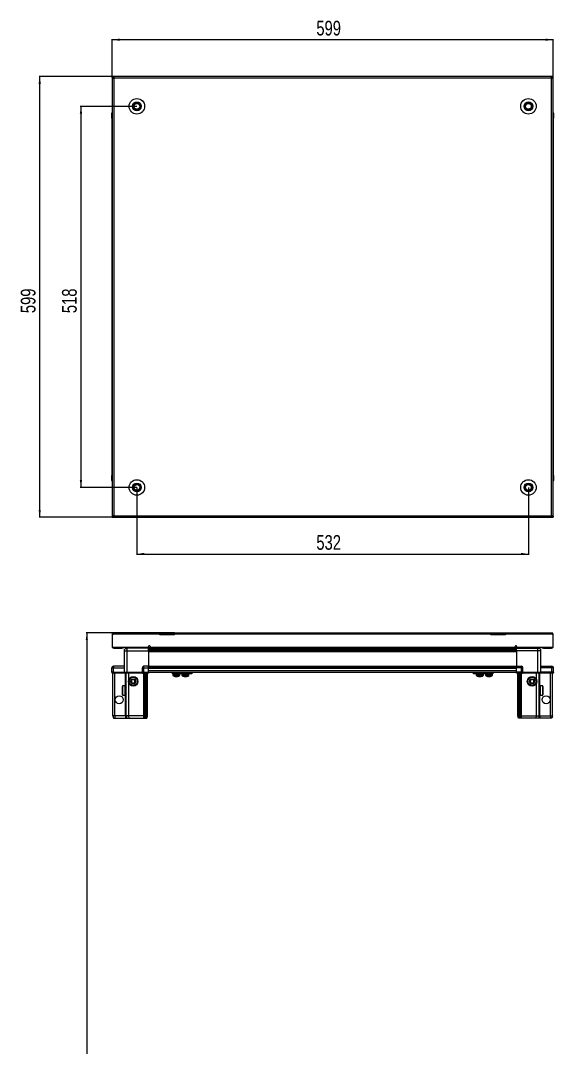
# Model space of a CAD drawing. Header units: millimetres. Extents: x 899 to 4514, y -976 to 1923.
# Drawn here: x 899 to 1623, y 474 to 1870 of the extents above; entities that cross this region are included whole.
import ezdxf

# ---------------------------------------------------------------- set-up
doc = ezdxf.new("R2010")
doc.units = ezdxf.units.MM
doc.layers.add('FORMAT', color=7, linetype='Continuous')
doc.styles.add('SLDTEXTSTYLE0', font='TXT', dxfattribs={"width": 0.75})
doc.dimstyles.new('SLDDIMSTYLE0', dxfattribs={"dimtxt": 20, "dimasz": 10, "dimexe": 0, "dimexo": 0.0625, "dimgap": 5, "dimtad": 2, "dimdec": 1, "dimrnd": 1e-09, "dimzin": 12, "dimdsep": 46, "dimtxsty": 'SLDTEXTSTYLE0', "dimsah": 1, "dimcen": 0.09, "dimadec": 0, "dimazin": 3, "dimtfac": 1, "dimtofl": 0, "dimtmove": 0, "dimatfit": 3, "dimfxl": 0, "dimfrac": 2, "dimtolj": 1, "dimtzin": 12, "dimarcsym": 0})

# ---------------------------------------------------------------- blocks, each defined once
blk = doc.blocks.new('_D')
at = {"layer": 'FORMAT'}
for p, q in [((1024, 1793.4), (924.5, 1793.4)), ((925.5, 1194.4), (925.5, 1793.4)), ((1024, 1194.4), (924.5, 1194.4))]:
    blk.add_line(p, q, dxfattribs=at)
for points in [[(925.5, 1793.4), (923.9, 1783.4), (927, 1783.4)], [(925.5, 1194.4), (927, 1204.4), (923.9, 1204.4)]]:
    blk.add_solid(points, dxfattribs=at)
at = {"layer": 'FORMAT', "insert": (899.7, 1471.8), "char_height": 20, "attachment_point": 1, "rotation": 90, "style": 'SLDTEXTSTYLE0'}
blk.add_mtext('599', dxfattribs=at)
blk = doc.blocks.new('_D_1')
at = {"layer": 'FORMAT'}
for p, q in [((1024, 1793.4), (1024, 1844.4)), ((1623, 1843.4), (1024, 1843.4)), ((1623, 1793.4), (1623, 1844.4))]:
    blk.add_line(p, q, dxfattribs=at)
for points in [[(1024, 1843.4), (1034, 1841.9), (1034, 1845)], [(1623, 1843.4), (1613, 1845), (1613, 1841.9)]]:
    blk.add_solid(points, dxfattribs=at)
at = {"layer": 'FORMAT', "insert": (1301.3, 1869.2), "char_height": 20, "attachment_point": 1, "style": 'SLDTEXTSTYLE0'}
blk.add_mtext('599', dxfattribs=at)
blk = doc.blocks.new('_D_2')
at = {"layer": 'FORMAT'}
for p, q in [((1057.5, 1234.9), (1057.5, 1143.4)), ((1589.5, 1234.9), (1589.5, 1143.4)), ((1057.5, 1144.4), (1589.5, 1144.4))]:
    blk.add_line(p, q, dxfattribs=at)
for points in [[(1057.5, 1144.4), (1067.5, 1142.9), (1067.5, 1146)], [(1589.5, 1144.4), (1579.5, 1146), (1579.5, 1142.9)]]:
    blk.add_solid(points, dxfattribs=at)
at = {"layer": 'FORMAT', "insert": (1301.3, 1170.2), "char_height": 20, "attachment_point": 1, "style": 'SLDTEXTSTYLE0'}
blk.add_mtext('532', dxfattribs=at)
blk = doc.blocks.new('_D_3')
at = {"layer": 'FORMAT'}
for p, q in [((1057.5, 1752.9), (980.5, 1752.9)), ((981.5, 1752.9), (981.5, 1234.9)), ((1057.5, 1234.9), (980.5, 1234.9))]:
    blk.add_line(p, q, dxfattribs=at)
for points in [[(981.5, 1752.9), (979.9, 1742.9), (983, 1742.9)], [(981.5, 1234.9), (983, 1244.9), (979.9, 1244.9)]]:
    blk.add_solid(points, dxfattribs=at)
at = {"layer": 'FORMAT', "insert": (955.7, 1471.8), "char_height": 20, "attachment_point": 1, "rotation": 90, "style": 'SLDTEXTSTYLE0'}
blk.add_mtext('518', dxfattribs=at)
blk = doc.blocks.new('_D_8')
at = {"layer": 'FORMAT'}
for p, q in [((1108.5, 1037.4), (988.5, 1037.4)), ((989.5, 1037.4), (989.5, -969.3)), ((1026.1, -969.3), (988.5, -969.3))]:
    blk.add_line(p, q, dxfattribs=at)
for points in [[(989.5, 1037.4), (987.9, 1027.4), (991, 1027.4)], [(989.5, -969.3), (991, -959.3), (987.9, -959.3)]]:
    blk.add_solid(points, dxfattribs=at)
at = {"layer": 'FORMAT', "insert": (963.7, -6.6), "char_height": 20, "attachment_point": 1, "rotation": 90, "style": 'SLDTEXTSTYLE0'}
blk.add_mtext('2006,7', dxfattribs=at)

msp = doc.modelspace()

# ---------------------------------------------------------------- linework, layer by layer
at = {"color": 7, "linetype": 'Continuous', "lineweight": 25}
for p, q in [((1023.97, 1791.93), (1023.97, 1793.43)), ((1026.07, 1793.43), (1023.97, 1793.43)), ((1023.97, 1791.93), (1026.07, 1791.93)), ((1023.97, 1791.93), (1023.97, 1791.33)), ((1023.97, 1791.33), (1023.97, 1196.53)), ((1023.97, 1791.33), (1026.07, 1791.33)), ((1026.07, 1793.43), (1026.07, 1791.33)), ((1620.87, 1793.43), (1026.07, 1793.43)), ((1620.87, 1791.33), (1620.87, 1793.43)), ((1622.97, 1793.43), (1620.87, 1793.43)), ((1620.87, 1791.93), (1622.97, 1791.93)), ((1620.87, 1791.33), (1622.97, 1791.33)), ((1622.97, 1791.93), (1622.97, 1793.43)), ((1622.97, 1791.33), (1622.97, 1791.93)), ((1622.97, 1196.53), (1622.97, 1791.33)), ((1622.97, 1744.76), (1622.97, 1744.76)), ((1023.47, 1743.43), (1023.47, 1736.93)), ((1023.47, 1736.93), (1023.47, 1743.43)), ((1023.47, 1736.93), (1023.47, 1736.93)), ((1023.97, 1736.93), (1023.47, 1736.93)), ((1023.62, 1736.93), (1023.62, 1250.93)), ((1622.97, 1736.93), (1623.47, 1736.93)), ((1623.32, 1250.93), (1623.32, 1736.93)), ((1623.47, 1743.43), (1623.47, 1736.93)), ((1623.47, 1736.93), (1623.47, 1743.43)), ((1623.47, 1736.93), (1623.47, 1736.93)), ((1623.47, 1736.93), (1623.47, 1736.93)), ((1023.47, 1244.43), (1023.47, 1250.93)), ((1023.47, 1250.93), (1023.47, 1250.93)), ((1023.47, 1250.93), (1023.47, 1250.93)), ((1023.47, 1250.93), (1023.47, 1244.43)), ((1023.97, 1250.93), (1023.47, 1250.93)), ((1023.97, 1243.11), (1023.97, 1243.11)), ((1622.97, 1250.93), (1623.47, 1250.93)), ((1623.47, 1250.93), (1623.47, 1250.93)), ((1623.47, 1244.43), (1623.47, 1250.93)), ((1623.47, 1250.93), (1623.47, 1244.43)), ((1026.07, 1196.53), (1023.97, 1196.53)), ((1023.97, 1196.53), (1023.97, 1195.93)), ((1026.07, 1195.93), (1023.97, 1195.93)), ((1023.97, 1195.93), (1023.97, 1194.43)), ((1023.97, 1194.43), (1026.07, 1194.43)), ((1026.07, 1196.53), (1026.07, 1194.43)), ((1026.07, 1194.43), (1620.87, 1194.43)), ((1622.97, 1196.53), (1620.87, 1196.53)), ((1620.87, 1194.43), (1620.87, 1196.53)), ((1622.97, 1195.93), (1620.87, 1195.93)), ((1620.87, 1194.43), (1622.97, 1194.43)), ((1622.97, 1195.93), (1622.97, 1196.53)), ((1622.97, 1195.93), (1622.97, 1194.43)), ((1024.97, 1035.28), (1023.97, 1035.28)), ((1023.97, 1035.28), (1023.97, 1034.38)), ((1024.97, 1034.38), (1023.97, 1034.38)), ((1023.97, 1034.38), (1023.97, 1017.88)), ((1024.97, 1035.28), (1024.97, 1034.38)), ((1025.57, 1037.38), (1088.47, 1037.38)), ((1088.47, 1035.28), (1088.47, 1037.38)), ((1088.47, 1037.38), (1098.47, 1037.38)), ((1098.47, 1035.88), (1088.47, 1035.88)), ((1088.47, 1034.38), (1088.47, 1035.28)), ((1108.47, 1034.38), (1088.47, 1034.38)), ((1098.47, 1037.38), (1108.47, 1037.38)), ((1108.47, 1035.88), (1098.47, 1035.88)), ((1108.47, 1037.38), (1538.47, 1037.38)), ((1108.47, 1037.38), (1108.47, 1035.28)), ((1108.47, 1034.38), (1108.47, 1035.28)), ((1538.47, 1035.28), (1538.47, 1037.38)), ((1538.47, 1037.38), (1548.47, 1037.38)), ((1548.47, 1035.88), (1538.47, 1035.88)), ((1538.47, 1034.38), (1538.47, 1035.28)), ((1558.47, 1034.38), (1538.47, 1034.38)), ((1548.47, 1037.38), (1558.47, 1037.38)), ((1558.47, 1035.88), (1548.47, 1035.88)), ((1558.47, 1037.38), (1621.37, 1037.38)), ((1558.47, 1037.38), (1558.47, 1035.28)), ((1558.47, 1034.38), (1558.47, 1035.28)), ((1621.97, 1035.28), (1621.97, 1034.38)), ((1621.97, 1035.28), (1622.97, 1035.28)), ((1622.97, 1034.38), (1621.97, 1034.38)), ((1622.97, 1034.38), (1622.97, 1035.28)), ((1622.97, 1017.88), (1622.97, 1034.38)), ((1023.97, 1017.88), (1073.47, 1017.88)), ((1026.07, 1016.38), (1036.97, 1016.38)), ((1038.97, 1016.38), (1036.97, 1016.38)), ((1038.97, 1017.88), (1038.97, 1016.38)), ((1040.47, 983.88), (1040.47, 1012.88)), ((1044.22, 1017.88), (1044.22, 1016.38)), ((1073.47, 1016.38), (1044.47, 1016.38)), ((1070.72, 1016.38), (1070.72, 1017.88)), ((1073.32, 1016.38), (1073.32, 1012.88)), ((1073.47, 1017.88), (1073.47, 1018.73)), ((1073.47, 1017.88), (1073.47, 1016.38)), ((1073.47, 1015.73), (1097.35, 1015.73)), ((1573.47, 1013.94), (1073.47, 1013.94)), ((1573.47, 1013.9), (1073.47, 1013.9)), ((1073.47, 1012.88), (1073.47, 991.88)), ((1075.47, 1018.73), (1075.47, 1017.98)), ((1075.47, 1015.88), (1075.47, 1017.98)), ((1075.47, 1015.88), (1571.47, 1015.88)), ((1091.97, 1015.88), (1091.97, 1015.73)), ((1092.13, 1015.88), (1092.13, 1015.73)), ((1092.34, 1015.88), (1092.34, 1015.73)), ((1092.89, 1015.88), (1092.89, 1015.73)), ((1093.3, 1015.88), (1093.3, 1015.73)), ((1094.19, 1015.88), (1094.19, 1015.73)), ((1094.78, 1015.88), (1094.78, 1015.73)), ((1095.92, 1015.88), (1095.92, 1015.73)), ((1096.61, 1015.88), (1096.61, 1015.73)), ((1097.35, 1015.73), (1097.89, 1015.73)), ((1097.89, 1015.88), (1097.89, 1015.73)), ((1097.89, 1015.73), (1098.62, 1015.73)), ((1097.89, 1015.73), (1097.89, 1015.73)), ((1098.08, 1015.88), (1098.08, 1015.73)), ((1098.58, 1015.88), (1098.58, 1015.73)), ((1098.62, 1015.73), (1098.63, 1015.73)), ((1098.63, 1015.88), (1098.63, 1015.73)), ((1098.63, 1015.73), (1099.59, 1015.73)), ((1099.59, 1015.73), (1547.35, 1015.73)), ((1099.92, 1015.88), (1099.92, 1015.73)), ((1099.93, 1015.88), (1099.93, 1015.73)), ((1100.63, 1015.88), (1100.63, 1015.73)), ((1101.8, 1015.88), (1101.8, 1015.73)), ((1102.42, 1015.88), (1102.42, 1015.73)), ((1103.37, 1015.88), (1103.37, 1015.73)), ((1103.82, 1015.88), (1103.82, 1015.73)), ((1104.45, 1015.88), (1104.45, 1015.73)), ((1104.7, 1015.88), (1104.7, 1015.73)), ((1104.94, 1015.88), (1104.94, 1015.73)), ((1104.97, 1015.88), (1104.97, 1015.73)), ((1541.97, 1015.88), (1541.97, 1015.73)), ((1542.08, 1015.88), (1542.08, 1015.73)), ((1542.26, 1015.88), (1542.26, 1015.73)), ((1542.77, 1015.88), (1542.77, 1015.73)), ((1543.16, 1015.88), (1543.16, 1015.73)), ((1544.02, 1015.88), (1544.02, 1015.73)), ((1544.58, 1015.88), (1544.58, 1015.73)), ((1545.7, 1015.88), (1545.7, 1015.73)), ((1546.38, 1015.88), (1546.38, 1015.73)), ((1547.35, 1015.73), (1547.65, 1015.73)), ((1547.65, 1015.88), (1547.65, 1015.73)), ((1547.65, 1015.73), (1547.66, 1015.73)), ((1547.66, 1015.73), (1548.39, 1015.73)), ((1547.92, 1015.88), (1547.92, 1015.73)), ((1548.39, 1015.88), (1548.39, 1015.73)), ((1548.39, 1015.73), (1549.68, 1015.73)), ((1549.59, 1015.73), (1573.47, 1015.73)), ((1549.68, 1015.88), (1549.68, 1015.73)), ((1549.78, 1015.88), (1549.78, 1015.73)), ((1550.4, 1015.88), (1550.4, 1015.73)), ((1551.6, 1015.88), (1551.6, 1015.73)), ((1552.22, 1015.88), (1552.22, 1015.73)), ((1553.21, 1015.88), (1553.21, 1015.73)), ((1553.68, 1015.88), (1553.68, 1015.73)), ((1554.35, 1015.88), (1554.35, 1015.73)), ((1554.63, 1015.88), (1554.63, 1015.73)), ((1554.92, 1015.88), (1554.92, 1015.73)), ((1554.97, 1015.73), (1554.97, 1015.88)), ((1554.97, 1015.88), (1554.97, 1015.73)), ((1571.47, 1017.98), (1571.47, 1018.73)), ((1571.47, 1017.98), (1571.47, 1015.88)), ((1573.47, 1018.73), (1573.47, 1017.88)), ((1573.47, 1017.88), (1622.97, 1017.88)), ((1573.47, 1017.88), (1573.47, 1016.38)), ((1573.47, 1016.38), (1602.47, 1016.38)), ((1573.47, 1012.88), (1573.47, 991.88)), ((1576.22, 1017.88), (1576.22, 1016.38)), ((1602.72, 1016.38), (1602.72, 1017.88)), ((1606.47, 983.88), (1606.47, 1012.88)), ((1607.97, 1016.38), (1607.97, 1017.88)), ((1609.97, 1016.38), (1607.97, 1016.38)), ((1609.97, 1016.38), (1620.87, 1016.38)), ((1040.47, 991.88), (1025.47, 991.88)), ((1073.47, 991.88), (1066.97, 991.88)), ((1073.47, 989.88), (1073.47, 991.88)), ((1073.47, 991.23), (1573.47, 991.23)), ((1573.47, 991.88), (1579.97, 991.88)), ((1573.47, 989.88), (1573.47, 991.88)), ((1606.47, 991.88), (1621.47, 991.88)), ((1023.47, 983.88), (1023.47, 989.88)), ((1023.47, 983.88), (1023.47, 983.54)), ((1023.47, 983.88), (1023.47, 983.88)), ((1023.47, 983.88), (1023.47, 983.54)), ((1025.47, 983.88), (1023.47, 983.88)), ((1023.47, 983.54), (1023.97, 982.68)), ((1023.47, 983.54), (1023.97, 982.68)), ((1023.97, 982.68), (1025.47, 982.68)), ((1024.97, 924.38), (1024.97, 982.68)), ((1025.47, 983.88), (1040.27, 983.88)), ((1040.27, 982.68), (1025.47, 982.68)), ((1027.47, 924.38), (1027.47, 982.68)), ((1040.27, 983.88), (1040.47, 983.88)), ((1040.47, 982.68), (1040.27, 982.68)), ((1040.47, 983.88), (1040.47, 982.68)), ((1040.47, 983.88), (1044.47, 983.88)), ((1044.47, 982.68), (1040.47, 982.68)), ((1042.97, 924.38), (1042.97, 982.68)), ((1044.47, 983.88), (1064.77, 983.88)), ((1064.77, 982.68), (1044.47, 982.68)), ((1046.47, 973.88), (1046.47, 982.68)), ((1064.77, 983.88), (1064.97, 983.88)), ((1064.97, 982.68), (1064.77, 982.68)), ((1064.97, 983.88), (1064.97, 989.88)), ((1064.97, 983.88), (1064.97, 982.68)), ((1066.97, 983.88), (1064.97, 983.88)), ((1064.97, 983.88), (1066.97, 983.88)), ((1064.97, 982.68), (1065.65, 982.68)), ((1073.47, 982.68), (1065.65, 982.68)), ((1066.97, 983.88), (1073.47, 983.88)), ((1066.97, 983.54), (1073.47, 983.54)), ((1067.97, 924.38), (1067.97, 982.68)), ((1068.97, 924.38), (1068.97, 982.68)), ((1070.47, 924.38), (1070.47, 982.68)), ((1071.97, 924.38), (1071.97, 982.68)), ((1073.47, 983.88), (1073.47, 989.88)), ((1073.47, 984.03), (1573.47, 984.03)), ((1073.47, 983.88), (1073.47, 983.54)), ((1073.47, 983.54), (1073.47, 982.68)), ((1105.92, 981.53), (1105.92, 984.03)), ((1108.92, 981.53), (1105.92, 981.53)), ((1106.27, 981.53), (1106.27, 979.62)), ((1108.92, 984.03), (1108.92, 981.53)), ((1129.12, 981.53), (1108.92, 981.53)), ((1115.77, 979.62), (1115.77, 981.53)), ((1118.72, 981.53), (1118.72, 979.62)), ((1118.77, 981.53), (1118.77, 979.62)), ((1128.27, 979.62), (1128.27, 981.53)), ((1129.12, 981.53), (1129.12, 984.03)), ((1132.12, 981.53), (1129.12, 981.53)), ((1132.12, 984.03), (1132.12, 981.53)), ((1514.82, 981.53), (1514.82, 984.03)), ((1517.82, 981.53), (1514.82, 981.53)), ((1517.82, 984.03), (1517.82, 981.53)), ((1538.02, 981.53), (1517.82, 981.53)), ((1518.67, 981.53), (1518.67, 979.62)), ((1528.17, 979.62), (1528.17, 981.53)), ((1528.22, 979.62), (1528.22, 981.53)), ((1531.17, 981.53), (1531.17, 979.62)), ((1538.02, 981.53), (1538.02, 984.03)), ((1541.02, 981.53), (1538.02, 981.53)), ((1540.67, 979.62), (1540.67, 981.53)), ((1541.02, 984.03), (1541.02, 981.53)), ((1573.47, 983.88), (1573.47, 989.88)), ((1573.47, 983.88), (1579.97, 983.88)), ((1573.47, 983.88), (1573.47, 983.54)), ((1573.47, 983.88), (1573.47, 983.88)), ((1579.97, 983.88), (1573.47, 983.88)), ((1573.47, 982.68), (1573.47, 983.54)), ((1573.47, 983.54), (1573.47, 983.54)), ((1573.47, 983.54), (1579.97, 983.54)), ((1581.29, 982.68), (1573.47, 982.68)), ((1574.97, 924.38), (1574.97, 982.68)), ((1576.47, 924.38), (1576.47, 982.68)), ((1577.97, 924.38), (1577.97, 982.68)), ((1578.97, 924.38), (1578.97, 982.68)), ((1581.97, 983.88), (1579.97, 983.88)), ((1581.29, 982.68), (1581.97, 982.68)), ((1581.97, 983.88), (1581.97, 989.88)), ((1581.97, 983.88), (1581.97, 982.68)), ((1581.97, 983.88), (1582.17, 983.88)), ((1582.17, 982.68), (1581.97, 982.68)), ((1582.17, 983.88), (1602.47, 983.88)), ((1602.47, 982.68), (1582.17, 982.68)), ((1600.47, 973.88), (1600.47, 982.68)), ((1602.47, 983.88), (1606.47, 983.88)), ((1606.47, 982.68), (1602.47, 982.68)), ((1603.97, 924.38), (1603.97, 982.68)), ((1606.47, 983.88), (1606.47, 982.68)), ((1606.47, 983.88), (1606.67, 983.88)), ((1606.67, 982.68), (1606.47, 982.68)), ((1606.67, 983.88), (1621.47, 983.88)), ((1621.47, 983.88), (1606.67, 983.88)), ((1621.47, 982.68), (1606.67, 982.68)), ((1619.47, 924.38), (1619.47, 982.68)), ((1623.47, 983.88), (1621.47, 983.88)), ((1621.47, 982.68), (1622.97, 982.68)), ((1621.97, 924.38), (1621.97, 982.68)), ((1622.97, 982.68), (1623.47, 983.54)), ((1623.47, 983.88), (1623.47, 989.88)), ((1623.47, 983.88), (1623.47, 983.54)), ((1037.77, 953.18), (1037.77, 964.58)), ((1041.47, 965.38), (1038.57, 965.38)), ((1040.97, 965.28), (1041.47, 965.28)), ((1040.97, 965.28), (1040.97, 965.12)), ((1040.97, 965.12), (1041.47, 965.12)), ((1040.97, 964.63), (1041.47, 964.63)), ((1040.97, 964.63), (1040.97, 964.25)), ((1040.97, 964.25), (1041.47, 964.25)), ((1040.97, 963.41), (1041.47, 963.41)), ((1040.97, 963.41), (1040.97, 962.86)), ((1041.47, 965.28), (1041.47, 965.38)), ((1041.47, 965.12), (1041.47, 965.28)), ((1041.47, 964.63), (1041.47, 965.12)), ((1041.47, 964.25), (1041.47, 964.63)), ((1041.47, 963.41), (1041.47, 964.25)), ((1041.47, 962.86), (1041.47, 963.41)), ((1041.57, 963.28), (1041.47, 963.28)), ((1041.57, 961.76), (1041.57, 963.28)), ((1046.47, 924.38), (1046.47, 968.88)), ((1600.47, 924.38), (1600.47, 968.88)), ((1605.47, 963.28), (1605.37, 963.28)), ((1605.37, 963.28), (1605.37, 954.48)), ((1608.37, 965.38), (1605.47, 965.38)), ((1605.47, 965.38), (1605.47, 965.37)), ((1605.97, 965.37), (1605.47, 965.37)), ((1605.47, 965.37), (1605.47, 965.29)), ((1605.47, 965.29), (1605.47, 964.94)), ((1605.97, 965.29), (1605.47, 965.29)), ((1605.97, 964.94), (1605.47, 964.94)), ((1605.47, 964.94), (1605.47, 964.64)), ((1605.47, 964.64), (1605.47, 963.92)), ((1605.97, 964.64), (1605.47, 964.64)), ((1605.97, 963.92), (1605.47, 963.92)), ((1605.47, 963.92), (1605.47, 963.43)), ((1605.47, 963.43), (1605.47, 962.41)), ((1605.97, 963.43), (1605.47, 963.43)), ((1605.97, 965.29), (1605.97, 965.37)), ((1605.97, 964.64), (1605.97, 964.94)), ((1605.97, 963.43), (1605.97, 963.92)), ((1609.17, 964.58), (1609.17, 963.09)), ((1609.17, 963.09), (1609.17, 953.18)), ((1038.57, 952.38), (1041.47, 952.38)), ((1040.97, 962.86), (1041.47, 962.86)), ((1040.97, 961.75), (1041.47, 961.75)), ((1040.97, 961.75), (1040.97, 961.07)), ((1040.97, 961.07), (1041.47, 961.07)), ((1040.97, 959.81), (1041.47, 959.81)), ((1040.97, 959.81), (1040.97, 959.08)), ((1040.97, 959.51), (1041.47, 959.51)), ((1040.97, 959.08), (1041.47, 959.08)), ((1040.97, 957.78), (1041.47, 957.78)), ((1040.97, 957.78), (1040.97, 957.06)), ((1040.97, 957.65), (1041.47, 957.65)), ((1040.97, 957.06), (1041.47, 957.06)), ((1040.97, 955.85), (1041.47, 955.85)), ((1040.97, 955.85), (1040.97, 955.22)), ((1040.97, 955.22), (1041.47, 955.22)), ((1040.97, 954.22), (1041.47, 954.22)), ((1040.97, 954.22), (1040.97, 953.74)), ((1040.97, 953.74), (1041.47, 953.74)), ((1040.97, 953.05), (1041.47, 953.05)), ((1040.97, 953.05), (1040.97, 952.76)), ((1040.97, 952.76), (1041.47, 952.76)), ((1040.97, 952.44), (1041.47, 952.44)), ((1040.97, 952.44), (1040.97, 952.38)), ((1040.97, 952.38), (1041.47, 952.38)), ((1041.47, 961.75), (1041.47, 962.86)), ((1041.47, 961.07), (1041.47, 961.75)), ((1041.47, 959.81), (1041.47, 961.07)), ((1041.47, 959.51), (1041.47, 959.81)), ((1041.47, 957.78), (1041.47, 959.08)), ((1041.47, 957.06), (1041.47, 957.65)), ((1041.47, 955.85), (1041.47, 957.06)), ((1041.47, 955.22), (1041.47, 955.85)), ((1041.47, 954.22), (1041.47, 955.22)), ((1041.47, 954.48), (1041.57, 954.48)), ((1041.47, 953.74), (1041.47, 954.22)), ((1041.47, 953.05), (1041.47, 953.74)), ((1041.47, 952.76), (1041.47, 953.05)), ((1041.47, 952.44), (1041.47, 952.76)), ((1041.47, 952.38), (1041.47, 952.44)), ((1041.47, 952.38), (1041.47, 952.38)), ((1041.57, 954.48), (1041.57, 961.76)), ((1042.45, 962.19), (1041.97, 962.88)), ((1041.97, 954.88), (1041.97, 962.88)), ((1041.97, 954.88), (1042.45, 955.57)), ((1042.94, 962.88), (1042.45, 962.19)), ((1042.45, 955.57), (1042.45, 962.19)), ((1042.45, 955.57), (1042.94, 954.88)), ((1042.97, 962.88), (1042.94, 962.88)), ((1042.94, 954.88), (1042.94, 962.88)), ((1042.94, 954.88), (1042.97, 954.88)), ((1604, 962.88), (1603.97, 962.88)), ((1603.97, 954.88), (1604, 954.88)), ((1604.49, 962.19), (1604, 962.88)), ((1604, 962.88), (1604, 961.83)), ((1604, 961.83), (1604, 954.88)), ((1604, 954.88), (1604.49, 955.57)), ((1604.97, 962.88), (1604.49, 962.19)), ((1604.49, 962.19), (1604.49, 961.32)), ((1604.49, 961.32), (1604.49, 955.57)), ((1604.49, 955.57), (1604.97, 954.88)), ((1604.97, 962.88), (1604.97, 961.83)), ((1604.97, 961.83), (1604.97, 954.88)), ((1605.37, 954.48), (1605.47, 954.48)), ((1605.97, 962.41), (1605.47, 962.41)), ((1605.47, 962.41), (1605.47, 961.77)), ((1605.47, 961.77), (1605.47, 960.55)), ((1605.97, 961.77), (1605.47, 961.77)), ((1605.97, 960.55), (1605.47, 960.55)), ((1605.47, 960.55), (1605.47, 960.01)), ((1605.97, 960.01), (1605.47, 960.01)), ((1605.47, 959.83), (1605.47, 958.53)), ((1605.97, 959.83), (1605.47, 959.83)), ((1605.97, 958.53), (1605.47, 958.53)), ((1605.97, 958.15), (1605.47, 958.15)), ((1605.47, 958.15), (1605.47, 957.8)), ((1605.97, 957.8), (1605.47, 957.8)), ((1605.47, 957.8), (1605.47, 956.54)), ((1605.97, 956.54), (1605.47, 956.54)), ((1605.47, 956.54), (1605.47, 955.87)), ((1605.47, 955.87), (1605.47, 954.78)), ((1605.97, 955.87), (1605.47, 955.87)), ((1605.97, 954.78), (1605.47, 954.78)), ((1605.47, 954.78), (1605.47, 954.24)), ((1605.47, 954.24), (1605.47, 953.42)), ((1605.97, 954.24), (1605.47, 954.24)), ((1605.97, 953.42), (1605.47, 953.42)), ((1605.47, 953.42), (1605.47, 953.06)), ((1605.47, 953.06), (1605.47, 952.6)), ((1605.97, 953.06), (1605.47, 953.06)), ((1605.97, 952.6), (1605.47, 952.6)), ((1605.47, 952.6), (1605.47, 952.45)), ((1605.47, 952.45), (1605.47, 952.38)), ((1605.97, 952.45), (1605.47, 952.45)), ((1605.47, 952.38), (1608.37, 952.38)), ((1605.97, 961.77), (1605.97, 962.41)), ((1605.97, 959.83), (1605.97, 960.55)), ((1605.97, 957.8), (1605.97, 958.53)), ((1605.97, 955.87), (1605.97, 956.54)), ((1605.97, 954.24), (1605.97, 954.78)), ((1605.97, 953.06), (1605.97, 953.42)), ((1605.97, 952.45), (1605.97, 952.6)), ((1024.97, 924.38), (1025.77, 921.38)), ((1027.47, 924.38), (1024.97, 924.38)), ((1025.77, 921.38), (1027.63, 921.38)), ((1027.47, 924.38), (1027.63, 921.38)), ((1041.97, 924.38), (1027.47, 924.38)), ((1027.63, 921.38), (1041.97, 921.38)), ((1042.97, 924.38), (1041.97, 924.38)), ((1041.97, 921.38), (1043.77, 921.38)), ((1046.47, 924.38), (1042.97, 924.38)), ((1042.97, 924.38), (1043.77, 921.38)), ((1043.77, 921.38), (1046.8, 921.38)), ((1066.97, 924.38), (1046.47, 924.38)), ((1046.8, 921.38), (1046.47, 924.38)), ((1046.8, 921.38), (1066.97, 921.38)), ((1067.97, 924.38), (1066.97, 924.38)), ((1066.97, 921.38), (1068.77, 921.38)), ((1068.97, 924.38), (1067.97, 924.38)), ((1068.77, 921.38), (1067.97, 924.38)), ((1068.77, 921.38), (1069.51, 921.38)), ((1070.47, 924.38), (1068.97, 924.38)), ((1069.51, 921.38), (1068.97, 924.38)), ((1069.51, 921.38), (1070.02, 921.38)), ((1070.02, 921.38), (1070.47, 924.38)), ((1070.02, 921.38), (1071.17, 921.38)), ((1071.97, 924.38), (1070.47, 924.38)), ((1071.17, 921.38), (1071.97, 924.38)), ((1574.97, 924.38), (1576.47, 924.38)), ((1575.77, 921.38), (1574.97, 924.38)), ((1576.93, 921.38), (1575.77, 921.38)), ((1576.47, 924.38), (1577.97, 924.38)), ((1576.93, 921.38), (1576.47, 924.38)), ((1577.43, 921.38), (1576.93, 921.38)), ((1577.43, 921.38), (1577.97, 924.38)), ((1578.17, 921.38), (1577.43, 921.38)), ((1577.97, 924.38), (1578.97, 924.38)), ((1578.17, 921.38), (1578.97, 924.38)), ((1579.97, 921.38), (1578.17, 921.38)), ((1578.97, 924.38), (1579.97, 924.38)), ((1579.97, 924.38), (1600.47, 924.38)), ((1600.14, 921.38), (1579.97, 921.38)), ((1600.14, 921.38), (1600.47, 924.38)), ((1603.17, 921.38), (1600.14, 921.38)), ((1600.47, 924.38), (1603.97, 924.38)), ((1603.97, 924.38), (1603.17, 921.38)), ((1604.97, 921.38), (1603.17, 921.38)), ((1603.97, 924.38), (1604.97, 924.38)), ((1604.97, 924.38), (1619.47, 924.38)), ((1619.32, 921.38), (1604.97, 921.38)), ((1619.47, 924.38), (1619.32, 921.38)), ((1621.17, 921.38), (1619.32, 921.38)), ((1619.47, 924.38), (1621.97, 924.38)), ((1621.97, 924.38), (1621.17, 921.38))]:
    msp.add_line(p, q, dxfattribs=at)
at = {"color": 8, "linetype": 'Continuous', "lineweight": 18}
for p, q in [((1620.87, 1791.33), (1026.07, 1791.33)), ((1026.07, 1791.33), (1026.07, 1196.53)), ((1620.87, 1196.53), (1620.87, 1791.33)), ((1023.97, 1743.43), (1023.47, 1743.43)), ((1622.97, 1743.43), (1623.47, 1743.43)), ((1023.97, 1244.43), (1023.47, 1244.43)), ((1622.97, 1244.43), (1623.47, 1244.43)), ((1026.07, 1196.53), (1620.87, 1196.53)), ((1088.47, 1035.28), (1024.97, 1035.28)), ((1098.47, 1035.88), (1098.47, 1037.38)), ((1538.47, 1035.28), (1108.47, 1035.28)), ((1548.47, 1037.38), (1548.47, 1035.88)), ((1621.97, 1035.28), (1558.47, 1035.28)), ((1026.07, 1017.88), (1026.07, 1016.38)), ((1036.97, 1016.38), (1036.97, 1017.88)), ((1044.47, 1012.88), (1073.47, 1012.88)), ((1044.47, 983.88), (1044.47, 1012.88)), ((1073.47, 1016.38), (1075.47, 1016.38)), ((1573.47, 1015.14), (1073.47, 1015.14)), ((1073.47, 1012.69), (1573.47, 1012.69)), ((1573.47, 1011.28), (1073.47, 1011.28)), ((1075.47, 1017.98), (1571.47, 1017.98)), ((1571.47, 1016.38), (1573.47, 1016.38)), ((1602.47, 1012.88), (1573.47, 1012.88)), ((1602.47, 983.88), (1602.47, 1012.88)), ((1609.97, 1017.88), (1609.97, 1016.38)), ((1620.87, 1017.88), (1620.87, 1016.38)), ((1025.47, 991.88), (1025.47, 989.88)), ((1066.97, 989.88), (1066.97, 991.88)), ((1073.47, 991.88), (1573.47, 991.88)), ((1579.97, 989.88), (1579.97, 991.88)), ((1621.47, 991.88), (1621.47, 989.88)), ((1023.47, 989.88), (1025.47, 989.88)), ((1025.47, 989.88), (1040.47, 989.88)), ((1025.47, 983.88), (1025.47, 989.88)), ((1025.47, 983.88), (1025.47, 982.68)), ((1040.27, 982.68), (1040.27, 983.88)), ((1041.97, 962.88), (1041.97, 982.68)), ((1044.47, 983.88), (1044.47, 982.68)), ((1064.77, 982.68), (1064.77, 983.88)), ((1064.97, 989.88), (1066.97, 989.88)), ((1066.97, 989.88), (1073.47, 989.88)), ((1066.97, 983.88), (1066.97, 989.88)), ((1066.97, 983.88), (1066.97, 983.54)), ((1066.97, 924.38), (1066.97, 982.68)), ((1073.47, 989.23), (1573.47, 989.23)), ((1073.47, 986.03), (1573.47, 986.03)), ((1115.77, 979.62), (1106.27, 979.62)), ((1115.58, 979.25), (1106.46, 979.25)), ((1118.77, 979.62), (1118.72, 979.62)), ((1128.27, 979.62), (1118.77, 979.62)), ((1118.96, 979.25), (1118.91, 979.25)), ((1128.08, 979.25), (1118.96, 979.25)), ((1520.88, 979.62), (1518.67, 979.62)), ((1520.98, 979.25), (1518.86, 979.25)), ((1528.17, 979.62), (1520.88, 979.62)), ((1527.98, 979.25), (1520.98, 979.25)), ((1528.03, 979.25), (1527.98, 979.25)), ((1528.22, 979.62), (1528.17, 979.62)), ((1538.67, 979.62), (1531.17, 979.62)), ((1538.56, 979.25), (1531.36, 979.25)), ((1540.48, 979.25), (1538.56, 979.25)), ((1540.67, 979.62), (1538.67, 979.62)), ((1579.97, 989.88), (1573.47, 989.88)), ((1573.47, 983.88), (1573.47, 983.54)), ((1579.97, 983.88), (1579.97, 989.88)), ((1581.97, 989.88), (1579.97, 989.88)), ((1579.97, 983.88), (1579.97, 983.54)), ((1579.97, 924.38), (1579.97, 982.68)), ((1582.17, 983.88), (1582.17, 982.68)), ((1602.47, 983.88), (1602.47, 982.68)), ((1604.97, 962.88), (1604.97, 982.68)), ((1621.47, 989.88), (1606.47, 989.88)), ((1606.67, 983.88), (1606.67, 982.68)), ((1621.47, 983.88), (1621.47, 989.88)), ((1623.47, 989.88), (1621.47, 989.88)), ((1621.47, 983.88), (1621.47, 982.68)), ((1038.57, 952.38), (1038.57, 965.38)), ((1608.37, 965.38), (1608.37, 963.68)), ((1608.37, 963.68), (1608.37, 952.38)), ((1041.97, 924.38), (1041.97, 954.88)), ((1604.97, 924.38), (1604.97, 954.88)), ((1041.97, 924.38), (1041.97, 921.38)), ((1066.97, 921.38), (1066.97, 924.38)), ((1579.97, 921.38), (1579.97, 924.38)), ((1604.97, 924.38), (1604.97, 921.38))]:
    msp.add_line(p, q, dxfattribs=at)
at = {"color": 7, "linetype": 'Continuous', "lineweight": 25}
for centre, radius in [((1057.47, 1752.93), 10.5), ((1057.47, 1752.93), 6), ((1589.47, 1752.93), 10.5), ((1589.47, 1752.93), 6), ((1057.47, 1752.93), 3.9), ((1589.47, 1752.93), 3.9), ((1057.47, 1234.93), 10.5), ((1589.47, 1234.93), 10.5), ((1057.47, 1234.93), 6), ((1057.47, 1234.93), 3.9), ((1589.47, 1234.93), 6), ((1589.47, 1234.93), 3.9), ((1052.47, 971.38), 6.5), ((1594.47, 971.38), 6.5), ((1052.47, 971.38), 3.46), ((1594.47, 971.38), 3.46), ((1033.47, 946.38), 5.5), ((1613.47, 946.38), 5.5)]:
    msp.add_circle(centre, radius, dxfattribs=at)
at = {"color": 8, "linetype": 'Continuous', "lineweight": 18}
for centre in [(1052.47, 971.38), (1594.47, 971.38)]:
    msp.add_circle(centre, 5.7, dxfattribs=at)
at = {"color": 7, "linetype": 'Continuous', "lineweight": 25}
for centre, radius, start, end in [((1025.47, 1743.43), 2, 138.57492, 180), ((1025.47, 1743.43), 2, 138.59038, 180), ((1057.47, 1752.93), 4.62, 120, 180), ((1057.47, 1752.93), 4.62, 180, 240), ((1057.47, 1752.93), 4.62, 60, 120), ((1057.47, 1752.93), 4.62, 240, 300), ((1057.47, 1752.93), 4.62, 0, 60), ((1057.47, 1752.93), 4.62, 300, 0), ((1589.47, 1752.93), 4.62, 120, 180), ((1589.47, 1752.93), 4.62, 180, 240), ((1589.47, 1752.93), 4.62, 60, 120), ((1589.47, 1752.93), 4.62, 240, 300), ((1589.47, 1752.93), 4.62, 360, 60), ((1589.47, 1752.93), 4.62, 300, 360), ((1621.47, 1743.43), 2, 33.78451, 41.40962), ((1621.47, 1743.43), 2, 0, 41.40962), ((1621.47, 1743.43), 2, 360, 19.56674), ((1025.47, 1244.43), 2, 180, 198.58003), ((1025.47, 1244.43), 2, 180, 221.40962), ((1025.47, 1244.43), 2, 213.94202, 221.40962), ((1621.47, 1244.43), 2, 318.59038, 0), ((1057.47, 1234.93), 4.62, 120, 180), ((1057.47, 1234.93), 4.62, 180, 240), ((1057.47, 1234.93), 4.62, 60, 120), ((1057.47, 1234.93), 4.62, 240, 300), ((1057.47, 1234.93), 4.62, 0, 60), ((1057.47, 1234.93), 4.62, 300, 0), ((1589.47, 1234.93), 4.62, 120, 180), ((1589.47, 1234.93), 4.62, 180, 240), ((1589.47, 1234.93), 4.62, 60, 120), ((1589.47, 1234.93), 4.62, 240, 300), ((1589.47, 1234.93), 4.62, 360, 60), ((1589.47, 1234.93), 4.62, 300, 360), ((1074.47, 1018.73), 1, 0, 180), ((1572.47, 1018.73), 1, 0, 180), ((1026.07, 1018.48), 2.1, 196.60155, 270), ((1620.87, 1018.48), 2.1, 270, 343.39845), ((1025.47, 989.88), 2, 90, 180), ((1066.97, 989.88), 2, 90, 180), ((1579.97, 989.88), 2, 0, 90), ((1621.47, 989.88), 2, 0, 90), ((1106.72, 979.62), 0.45, 180, 235.28209), ((1111.02, 985.83), 8, 235.28209, 258.9392), ((1111.02, 985.83), 8, 281.00757, 304.71791), ((1115.32, 979.62), 0.45, 304.71791, 0), ((1119.17, 979.62), 0.45, 180, 235.28209), ((1119.22, 979.62), 0.45, 180, 235.28209), ((1123.47, 985.83), 8, 235.28209, 256.54113), ((1123.52, 985.83), 8, 235.28209, 259.06255), ((1123.52, 985.83), 8, 280.87532, 304.71791), ((1127.82, 979.62), 0.45, 304.71791, 0), ((1519.12, 979.62), 0.45, 180, 235.28209), ((1523.42, 985.83), 8, 235.28209, 259.05401), ((1523.42, 985.83), 8, 280.84597, 304.71791), ((1523.47, 985.83), 8, 280.92113, 304.71791), ((1527.72, 979.62), 0.45, 304.71791, 0), ((1527.77, 979.62), 0.45, 304.71791, 0), ((1531.62, 979.62), 0.45, 180, 235.28209), ((1535.92, 985.83), 8, 235.28209, 258.92302), ((1535.92, 985.83), 8, 280.93918, 304.71791), ((1540.22, 979.62), 0.45, 304.71791, 0), ((1038.57, 964.58), 0.8, 90, 180), ((1041.97, 963.28), 0.4, 180, 270), ((1052.47, 971.38), 2.5, 134.92207, 194.92207), ((1052.47, 971.38), 2.5, 194.92207, 254.92207), ((1052.47, 971.38), 2.5, 74.92207, 134.92207), ((1052.47, 971.38), 2.5, 254.92207, 314.92207), ((1052.47, 971.38), 2.5, 14.92207, 74.92207), ((1052.47, 971.38), 2.5, 314.92207, 14.92207), ((1594.47, 971.38), 2.5, 118.29497, 178.29497), ((1594.47, 971.38), 2.5, 178.29497, 238.29497), ((1594.47, 971.38), 2.5, 238.29497, 298.29497), ((1594.47, 971.38), 2.5, 58.29497, 118.29497), ((1594.47, 971.38), 2.5, 298.29497, 358.29497), ((1594.47, 971.38), 2.5, 358.29497, 58.29497), ((1604.97, 963.28), 0.4, 270, 0), ((1608.37, 964.58), 0.8, 360, 90), ((1038.57, 953.18), 0.8, 180, 270), ((1041.97, 954.48), 0.4, 90, 180), ((1604.97, 954.48), 0.4, 360, 90), ((1608.37, 953.18), 0.8, 270, 0)]:
    msp.add_arc(centre, radius, start, end, dxfattribs=at)
for centre, start_param, end_param in [((1066.97, 980.08), 0, 0.7227342), ((1579.97, 980.08), 5.5604511, 6.2831853)]:
    msp.add_ellipse(centre, major_axis=(0, 3.46), ratio=0.5773503, start_param=start_param, end_param=end_param, dxfattribs=at)
for points, knots in [([(1052.85, 1752.93), (1053.18, 1753.51), (1053.75, 1754.49), (1054.57, 1755.91), (1054.98, 1756.62), (1055.16, 1756.93)], [0, 0, 0, 0, 0.4391308, 0.7513783, 1, 1, 1, 1]), ([(1055.16, 1748.93), (1054.83, 1749.51), (1054.26, 1750.49), (1053.44, 1751.91), (1053.03, 1752.62), (1052.85, 1752.93)], [0, 0, 0, 0, 0.4391308, 0.7513783, 1, 1, 1, 1]), ([(1055.16, 1756.93), (1055.36, 1756.93), (1056.07, 1756.93), (1057.37, 1756.93), (1058.76, 1756.93), (1059.51, 1756.93), (1059.78, 1756.93)], [0, 0, 0, 0, 0.1393293, 0.4852696, 0.8163565, 1, 1, 1, 1]), ([(1059.78, 1748.93), (1059.51, 1748.93), (1058.76, 1748.93), (1057.37, 1748.93), (1056.07, 1748.93), (1055.36, 1748.93), (1055.16, 1748.93)], [0, 0, 0, 0, 0.1836435, 0.5147304, 0.8606707, 1, 1, 1, 1]), ([(1059.78, 1756.93), (1060.11, 1756.36), (1060.68, 1755.38), (1061.5, 1753.96), (1061.91, 1753.25), (1062.09, 1752.93)], [0, 0, 0, 0, 0.4391308, 0.7513783, 1, 1, 1, 1]), ([(1062.09, 1752.93), (1061.76, 1752.36), (1061.19, 1751.38), (1060.37, 1749.96), (1059.96, 1749.25), (1059.78, 1748.93)], [0, 0, 0, 0, 0.4391308, 0.7513783, 1, 1, 1, 1]), ([(1584.85, 1752.93), (1585.18, 1753.51), (1585.75, 1754.49), (1586.57, 1755.91), (1586.98, 1756.62), (1587.16, 1756.93)], [0, 0, 0, 0, 0.4391308, 0.7513783, 1, 1, 1, 1]), ([(1587.16, 1748.93), (1586.83, 1749.51), (1586.26, 1750.49), (1585.44, 1751.91), (1585.03, 1752.62), (1584.85, 1752.93)], [0, 0, 0, 0, 0.4391308, 0.7513783, 1, 1, 1, 1]), ([(1587.16, 1756.93), (1587.36, 1756.93), (1588.07, 1756.93), (1589.37, 1756.93), (1590.76, 1756.93), (1591.51, 1756.93), (1591.78, 1756.93)], [0, 0, 0, 0, 0.1393293, 0.4852696, 0.8163565, 1, 1, 1, 1]), ([(1591.78, 1748.93), (1591.51, 1748.93), (1590.76, 1748.93), (1589.37, 1748.93), (1588.07, 1748.93), (1587.36, 1748.93), (1587.16, 1748.93)], [0, 0, 0, 0, 0.1836435, 0.5147304, 0.8606707, 1, 1, 1, 1]), ([(1591.78, 1756.93), (1592.11, 1756.36), (1592.68, 1755.38), (1593.5, 1753.96), (1593.91, 1753.25), (1594.09, 1752.93)], [0, 0, 0, 0, 0.4391308, 0.7513783, 1, 1, 1, 1]), ([(1594.09, 1752.93), (1593.76, 1752.36), (1593.19, 1751.38), (1592.37, 1749.96), (1591.96, 1749.25), (1591.78, 1748.93)], [0, 0, 0, 0, 0.4391308, 0.7513783, 1, 1, 1, 1]), ([(1052.85, 1234.93), (1053.18, 1235.51), (1053.75, 1236.49), (1054.57, 1237.91), (1054.98, 1238.62), (1055.16, 1238.93)], [0, 0, 0, 0, 0.4391308, 0.7513783, 1, 1, 1, 1]), ([(1055.16, 1230.93), (1054.83, 1231.51), (1054.26, 1232.49), (1053.44, 1233.91), (1053.03, 1234.62), (1052.85, 1234.93)], [0, 0, 0, 0, 0.4391308, 0.7513783, 1, 1, 1, 1]), ([(1055.16, 1238.93), (1055.36, 1238.93), (1056.07, 1238.93), (1057.37, 1238.93), (1058.76, 1238.93), (1059.51, 1238.93), (1059.78, 1238.93)], [0, 0, 0, 0, 0.1393293, 0.4852696, 0.8163565, 1, 1, 1, 1]), ([(1059.78, 1230.93), (1059.51, 1230.93), (1058.76, 1230.93), (1057.37, 1230.93), (1056.07, 1230.93), (1055.36, 1230.93), (1055.16, 1230.93)], [0, 0, 0, 0, 0.1836435, 0.5147304, 0.8606707, 1, 1, 1, 1]), ([(1059.78, 1238.93), (1060.11, 1238.36), (1060.68, 1237.38), (1061.5, 1235.96), (1061.91, 1235.25), (1062.09, 1234.93)], [0, 0, 0, 0, 0.4391308, 0.7513783, 1, 1, 1, 1]), ([(1062.09, 1234.93), (1061.76, 1234.36), (1061.19, 1233.38), (1060.37, 1231.96), (1059.96, 1231.25), (1059.78, 1230.93)], [0, 0, 0, 0, 0.4391308, 0.7513783, 1, 1, 1, 1]), ([(1584.85, 1234.93), (1585.18, 1235.51), (1585.75, 1236.49), (1586.57, 1237.91), (1586.98, 1238.62), (1587.16, 1238.93)], [0, 0, 0, 0, 0.4391308, 0.7513783, 1, 1, 1, 1]), ([(1587.16, 1230.93), (1586.83, 1231.51), (1586.26, 1232.49), (1585.44, 1233.91), (1585.03, 1234.62), (1584.85, 1234.93)], [0, 0, 0, 0, 0.4391308, 0.7513783, 1, 1, 1, 1]), ([(1587.16, 1238.93), (1587.36, 1238.93), (1588.07, 1238.93), (1589.37, 1238.93), (1590.76, 1238.93), (1591.51, 1238.93), (1591.78, 1238.93)], [0, 0, 0, 0, 0.1393293, 0.4852696, 0.8163565, 1, 1, 1, 1]), ([(1591.78, 1230.93), (1591.51, 1230.93), (1590.76, 1230.93), (1589.37, 1230.93), (1588.07, 1230.93), (1587.36, 1230.93), (1587.16, 1230.93)], [0, 0, 0, 0, 0.1836435, 0.5147304, 0.8606707, 1, 1, 1, 1]), ([(1591.78, 1238.93), (1592.11, 1238.36), (1592.68, 1237.38), (1593.5, 1235.96), (1593.91, 1235.25), (1594.09, 1234.93)], [0, 0, 0, 0, 0.4391308, 0.7513783, 1, 1, 1, 1]), ([(1594.09, 1234.93), (1593.76, 1234.36), (1593.19, 1233.38), (1592.37, 1231.96), (1591.96, 1231.25), (1591.78, 1230.93)], [0, 0, 0, 0, 0.4391308, 0.7513783, 1, 1, 1, 1]), ([(1025.6, 1037.29), (1025.51, 1037.28), (1025.18, 1037.23), (1024.68, 1036.9), (1024.22, 1036.35), (1024, 1035.77), (1023.98, 1035.4), (1023.97, 1035.28)], [0, 0, 0, 0, 0.0979668, 0.3537447, 0.6095195, 0.8652942, 1, 1, 1, 1]), ([(1024.97, 1035.28), (1025.02, 1035.53), (1025.11, 1036.02), (1025.24, 1036.67), (1025.37, 1037.13), (1025.48, 1037.35), (1025.55, 1037.37), (1025.57, 1037.38)], [0, 0, 0, 0, 0.23025534, 0.4485219, 0.6667858, 0.88504963, 1, 1, 1, 1]), ([(1621.37, 1037.38), (1621.42, 1037.35), (1621.51, 1037.3), (1621.64, 1036.91), (1621.77, 1036.35), (1621.88, 1035.77), (1621.95, 1035.4), (1621.97, 1035.28)], [0, 0, 0, 0, 0.2302553, 0.4485219, 0.6667858, 0.8850496, 1, 1, 1, 1]), ([(1622.97, 1035.28), (1622.94, 1035.53), (1622.89, 1036.03), (1622.5, 1036.66), (1622.02, 1037.09), (1621.64, 1037.21), (1621.5, 1037.25)], [0, 0, 0, 0, 0.2867112, 0.5584942, 0.8302739, 1, 1, 1, 1]), ([(1040.47, 1012.88), (1040.52, 1013.32), (1040.59, 1013.99), (1041.03, 1014.81), (1041.48, 1015.37), (1042.04, 1015.82), (1042.85, 1016.26), (1043.53, 1016.33), (1043.97, 1016.38)], [0, 0, 0, 0, 0.2394568, 0.3683607, 0.5, 0.6316393, 0.7605432, 1, 1, 1, 1]), ([(1044.47, 1016.38), (1044.41, 1016.38), (1044.27, 1016.38), (1044.11, 1016.38), (1043.99, 1016.38), (1043.98, 1016.38), (1043.97, 1016.38)], [0, 0, 0, 0, 0.2493943, 0.5003335, 0.7501667, 1, 1, 1, 1]), ([(1073.47, 1012.88), (1073.47, 1013.27), (1073.47, 1014.06), (1073.47, 1015.11), (1073.47, 1015.9), (1073.47, 1016.32), (1073.47, 1016.36), (1073.47, 1016.38)], [0, 0, 0, 0, 0.2146939, 0.4293877, 0.6440816, 0.8587754, 1, 1, 1, 1]), ([(1573.47, 1012.88), (1573.47, 1013.27), (1573.47, 1014.06), (1573.47, 1015.11), (1573.47, 1015.9), (1573.47, 1016.32), (1573.47, 1016.36), (1573.47, 1016.38)], [0, 0, 0, 0, 0.2146939, 0.4293877, 0.6440816, 0.8587754, 1, 1, 1, 1]), ([(1602.47, 1016.38), (1602.54, 1016.38), (1602.67, 1016.38), (1602.83, 1016.38), (1602.95, 1016.38), (1602.96, 1016.38), (1602.97, 1016.38)], [0, 0, 0, 0, 0.2493943, 0.5003335, 0.7501667, 1, 1, 1, 1]), ([(1606.47, 1012.88), (1606.42, 1013.32), (1606.35, 1013.99), (1605.92, 1014.81), (1605.46, 1015.37), (1604.9, 1015.82), (1604.09, 1016.26), (1603.41, 1016.33), (1602.97, 1016.38)], [0, 0, 0, 0, 0.2394568, 0.3683607, 0.5, 0.6316393, 0.7605432, 1, 1, 1, 1]), ([(1109.52, 977.97), (1109.52, 977.97), (1109.52, 977.97), (1109.38, 978), (1109.2, 978.05), (1109.06, 978.11), (1108.98, 978.14), (1108.97, 978.15), (1108.97, 978.15), (1108.98, 978.15), (1109, 978.15), (1109.07, 978.13), (1109.37, 978.06), (1109.75, 977.99), (1110.16, 977.96), (1110.43, 977.99), (1110.59, 978.05), (1110.69, 978.12), (1110.76, 978.15), (1110.79, 978.15), (1110.81, 978.15), (1110.83, 978.15), (1110.87, 978.14), (1110.97, 978.11), (1111.13, 978.04), (1111.35, 977.98), (1111.65, 977.96), (1111.99, 977.99), (1112.3, 978.03), (1112.54, 978.09), (1112.66, 978.11), (1112.74, 978.13), (1112.79, 978.14), (1112.83, 978.15), (1112.85, 978.15), (1112.85, 978.15), (1112.85, 978.15)], [0, 0, 0, 0, 0.0260981, 0.0798373, 0.1372046, 0.1783571, 0.1990393, 0.2033396, 0.2076895, 0.2107229, 0.2145438, 0.2214795, 0.2486016, 0.3557772, 0.404897, 0.4544227, 0.54605, 0.5914038, 0.5971187, 0.6013251, 0.6043817, 0.6074438, 0.6119905, 0.6242286, 0.6785193, 0.7597502, 0.8043048, 0.8490258, 0.923625, 0.9513598, 0.9687075, 0.9799959, 0.9911421, 0.9954732, 0.998845, 1, 1, 1, 1]), ([(1112.85, 978.15), (1112.86, 978.15), (1112.87, 978.15), (1112.87, 978.14), (1112.82, 978.11), (1112.68, 978.04), (1112.55, 977.99), (1112.49, 977.96), (1112.53, 977.97), (1112.55, 977.98)], [0, 0, 0, 0, 0.0151829, 0.0365363, 0.0956997, 0.3601423, 0.6752387, 0.8745348, 1, 1, 1, 1]), ([(1122.01, 977.97), (1122.01, 977.97), (1122.03, 977.97), (1121.89, 978.02), (1121.73, 978.08), (1121.61, 978.13), (1121.61, 978.15), (1121.61, 978.15), (1121.63, 978.15), (1121.65, 978.15), (1121.74, 978.13), (1122.08, 978.05), (1122.51, 977.97), (1122.94, 977.97), (1123.16, 978), (1123.33, 978.05), (1123.45, 978.11), (1123.53, 978.14), (1123.58, 978.15), (1123.6, 978.15), (1123.63, 978.15), (1123.65, 978.15), (1123.71, 978.13), (1123.84, 978.06), (1123.99, 977.99), (1124.3, 977.96), (1124.69, 977.99), (1125.07, 978.05), (1125.37, 978.12), (1125.48, 978.15), (1125.5, 978.15), (1125.51, 978.15), (1125.52, 978.15), (1125.52, 978.14), (1125.46, 978.11), (1125.28, 978.04), (1125.08, 977.98), (1125.04, 977.97), (1125.03, 977.97)], [0, 0, 0, 0, 0.0283629, 0.0806823, 0.1383562, 0.1672924, 0.1709175, 0.1737955, 0.1766977, 0.1800498, 0.1863992, 0.2130773, 0.319019, 0.3539804, 0.3992833, 0.4476446, 0.4823368, 0.4997721, 0.5033973, 0.5070643, 0.5096216, 0.5128427, 0.5186896, 0.5415539, 0.6319042, 0.6733129, 0.7150637, 0.7923067, 0.8305407, 0.8353583, 0.8389044, 0.8414812, 0.8440625, 0.8478955, 0.8582124, 0.9039802, 0.9724588, 1, 1, 1, 1]), ([(1521.91, 977.97), (1521.9, 977.97), (1521.86, 977.98), (1521.65, 978.04), (1521.49, 978.11), (1521.43, 978.14), (1521.42, 978.15), (1521.42, 978.15), (1521.43, 978.15), (1521.45, 978.15), (1521.5, 978.14), (1521.73, 978.09), (1522.05, 978.02), (1522.43, 977.97), (1522.71, 977.97), (1522.97, 978), (1523.11, 978.07), (1523.24, 978.13), (1523.29, 978.15), (1523.31, 978.15), (1523.34, 978.15), (1523.36, 978.15), (1523.4, 978.14), (1523.53, 978.09), (1523.68, 978.02), (1523.94, 977.97), (1524.29, 977.97), (1524.66, 978.01), (1524.99, 978.08), (1525.22, 978.13), (1525.3, 978.15), (1525.32, 978.15), (1525.33, 978.15), (1525.33, 978.15), (1525.32, 978.13), (1525.15, 978.05), (1524.91, 977.97), (1524.93, 977.97), (1524.93, 977.97)], [0, 0, 0, 0, 0.02451912, 0.10597395, 0.13384212, 0.14781851, 0.15355312, 0.15640274, 0.15927956, 0.16178012, 0.16647727, 0.18164832, 0.25411072, 0.30099815, 0.33557914, 0.37919172, 0.4620214, 0.4826759, 0.48645495, 0.49027069, 0.49281666, 0.49535678, 0.49978442, 0.51342704, 0.5769545, 0.64097254, 0.67901695, 0.73137106, 0.78908324, 0.81803858, 0.82166614, 0.82454604, 0.82745017, 0.83080452, 0.83715808, 0.86385392, 0.96986594, 1, 1, 1, 1]), ([(1534.39, 977.98), (1534.4, 977.97), (1534.45, 977.96), (1534.4, 977.99), (1534.28, 978.03), (1534.17, 978.09), (1534.12, 978.11), (1534.09, 978.13), (1534.07, 978.14), (1534.08, 978.15), (1534.08, 978.15), (1534.09, 978.15), (1534.09, 978.15)], [0, 0, 0, 0, 0.117513, 0.3191822, 0.6555874, 0.7806573, 0.8588867, 0.9097918, 0.9600554, 0.9795862, 0.9947917, 1, 1, 1, 1]), ([(1534.09, 978.15), (1534.09, 978.15), (1534.1, 978.15), (1534.15, 978.14), (1534.3, 978.11), (1534.59, 978.04), (1534.94, 977.99), (1535.28, 977.96), (1535.61, 977.98), (1535.81, 978.04), (1535.97, 978.11), (1536.05, 978.14), (1536.09, 978.15), (1536.12, 978.15), (1536.14, 978.15), (1536.17, 978.15), (1536.21, 978.14), (1536.32, 978.09), (1536.42, 978.02), (1536.62, 977.97), (1536.87, 977.97), (1537.26, 978), (1537.61, 978.07), (1537.88, 978.13), (1537.94, 978.15), (1537.96, 978.15), (1537.97, 978.15), (1537.97, 978.15), (1537.96, 978.14), (1537.86, 978.09), (1537.65, 978.02), (1537.43, 977.97), (1537.42, 977.97), (1537.42, 977.97)], [0, 0, 0, 0, 0.0033506, 0.0080628, 0.021119, 0.0794763, 0.1490118, 0.1929925, 0.2373326, 0.3338878, 0.3669223, 0.3834897, 0.3902874, 0.3936653, 0.3970754, 0.4000395, 0.4056074, 0.423591, 0.5094867, 0.5650663, 0.606058, 0.6577556, 0.7559406, 0.7804241, 0.7849037, 0.7894268, 0.7924448, 0.7954558, 0.8007042, 0.816876, 0.8921804, 0.9680663, 1, 1, 1, 1]), ([(1049.68, 972.13), (1050.05, 972.49), (1050.73, 973.17), (1051.41, 973.85), (1051.73, 974.17)], [0, 0, 0, 0, 0.53468586, 1, 1, 1, 1]), ([(1050.43, 969.34), (1050.34, 969.67), (1050.13, 970.47), (1049.87, 971.43), (1049.72, 972.01), (1049.68, 972.13)], [0, 0, 0, 0, 0.3629006, 0.8668753, 1, 1, 1, 1]), ([(1053.21, 968.59), (1052.72, 968.72), (1051.78, 968.97), (1050.86, 969.22), (1050.43, 969.34)], [0, 0, 0, 0, 0.5346859, 1, 1, 1, 1]), ([(1051.73, 974.17), (1052.23, 974.03), (1053.16, 973.78), (1054.08, 973.53), (1054.51, 973.42)], [0, 0, 0, 0, 0.5346859, 1, 1, 1, 1]), ([(1055.26, 970.63), (1054.89, 970.26), (1054.21, 969.58), (1053.53, 968.9), (1053.21, 968.59)], [0, 0, 0, 0, 0.5346859, 1, 1, 1, 1]), ([(1054.51, 973.42), (1054.55, 973.29), (1054.7, 972.72), (1054.96, 971.75), (1055.17, 970.96), (1055.26, 970.63)], [0, 0, 0, 0, 0.13312467, 0.63709944, 1, 1, 1, 1]), ([(1591.93, 970.01), (1591.94, 970.52), (1591.97, 971.49), (1592, 972.45), (1592.01, 972.89)], [0, 0, 0, 0, 0.53468586, 1, 1, 1, 1]), ([(1594.38, 968.49), (1594.09, 968.67), (1593.39, 969.11), (1592.54, 969.63), (1592.04, 969.94), (1591.93, 970.01)], [0, 0, 0, 0, 0.3629006, 0.8668753, 1, 1, 1, 1]), ([(1592.01, 972.89), (1592.47, 973.14), (1593.32, 973.6), (1594.16, 974.05), (1594.56, 974.26)], [0, 0, 0, 0, 0.5346859, 1, 1, 1, 1]), ([(1596.93, 969.86), (1596.47, 969.62), (1595.62, 969.16), (1594.78, 968.7), (1594.38, 968.49)], [0, 0, 0, 0, 0.5346859, 1, 1, 1, 1]), ([(1594.56, 974.26), (1594.66, 974.2), (1595.17, 973.88), (1596.02, 973.36), (1596.72, 972.93), (1597.01, 972.75)], [0, 0, 0, 0, 0.1331247, 0.6370994, 1, 1, 1, 1]), ([(1597.01, 972.75), (1597, 972.23), (1596.97, 971.27), (1596.94, 970.31), (1596.93, 969.86)], [0, 0, 0, 0, 0.5346859, 1, 1, 1, 1])]:
    msp.add_open_spline(points, degree=3, knots=knots, dxfattribs=at)
at = {"color": 8, "linetype": 'Continuous', "lineweight": 18}
for points in [[(1040.47, 1012.88), (1040.53, 1012.88), (1040.65, 1012.88), (1041.58, 1012.88), (1042.9, 1012.88), (1043.95, 1012.88), (1044.47, 1012.88)], [(1606.47, 1012.88), (1606.41, 1012.88), (1606.29, 1012.88), (1605.37, 1012.88), (1604.04, 1012.88), (1602.99, 1012.88), (1602.47, 1012.88)]]:
    msp.add_open_spline(points, degree=3, dxfattribs=at)
for points in [[(1044.47, 1012.88), (1044.47, 1013.32), (1044.47, 1013.99), (1044.47, 1014.81), (1044.47, 1015.37), (1044.47, 1015.82), (1044.47, 1016.26), (1044.47, 1016.33), (1044.47, 1016.38)], [(1602.47, 1012.88), (1602.47, 1013.32), (1602.47, 1013.99), (1602.47, 1014.81), (1602.47, 1015.37), (1602.47, 1015.82), (1602.47, 1016.26), (1602.47, 1016.33), (1602.47, 1016.38)]]:
    msp.add_open_spline(points, degree=3, knots=[0, 0, 0, 0, 0.2394568, 0.3683607, 0.5, 0.6316393, 0.7605432, 1, 1, 1, 1], dxfattribs=at)

# ---------------------------------------------------------------- dimensions: what is measured, and where the dimension line sits
at = {"layer": 'FORMAT'}
dim = msp.add_linear_dim(base=(1023.97, 1843.43), p1=(1622.97, 1793.43), p2=(1023.97, 1793.43), dimstyle='SLDDIMSTYLE0', dxfattribs=at)
dim.commit()
dim.dimension.update_dxf_attribs({"geometry": '_D_1', "text_midpoint": (1323.47, 1843.43), "dimtype": 160})
for base, p1, p2, angle, picture, middle in [((925.47, 1793.43), (1023.97, 1194.43), (1023.97, 1793.43), 90, '_D', (925.47, 1493.93)), ((981.47, 1234.93), (1057.47, 1752.93), (1057.47, 1234.93), 90, '_D_3', (981.47, 1493.93)), ((1589.47, 1144.43), (1057.47, 1234.93), (1589.47, 1234.93), 0, '_D_2', (1323.47, 1144.43)), ((989.47, -969.32), (1108.47, 1037.38), (1026.07, -969.32), 90, '_D_8', (989.47, 34.03))]:
    dim = msp.add_linear_dim(base=base, p1=p1, p2=p2, angle=angle, dimstyle='SLDDIMSTYLE0', dxfattribs=at)
    dim.commit()
    dim.dimension.update_dxf_attribs({"geometry": picture, "text_midpoint": middle, "dimtype": 160})

doc.saveas('drawing.dxf')
